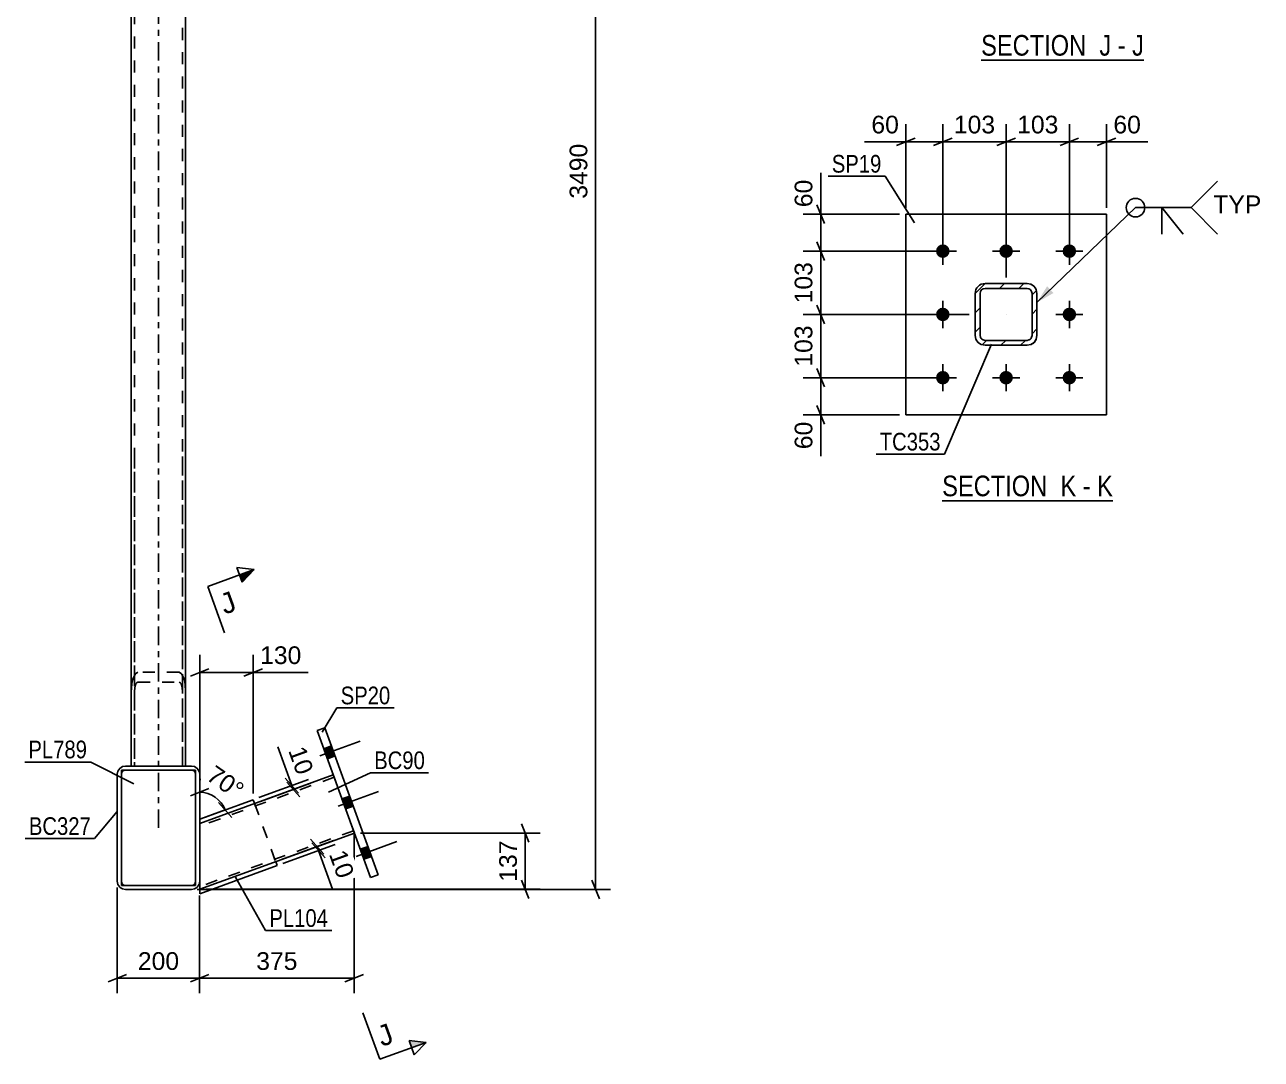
# Model space of a CAD drawing. Header units: millimetres. Extents: x -297 to 544, y -221 to 373.
# Drawn here: x 127.5 to 327.8, y 33.4 to 201 of the extents above; entities that cross this region are included whole.
import ezdxf

# ---------------------------------------------------------------- set-up
doc = ezdxf.new("R2010")
doc.units = ezdxf.units.MM
doc.linetypes.add('DXK_LINE_DOT2', pattern=[3.9198, 1.9599, -1.9599])
doc.linetypes.add('DXK_LINE_DOT3', pattern=[5.9187, 2.979, -0.9799, 0.9799, -0.9799])
doc.styles.add('Arial', font='ARIAL.TTF', dxfattribs={"height": 0.2})
doc.styles.add('Arial Narrow', font='ARIALN.TTF', dxfattribs={"height": 0.2})

# ---------------------------------------------------------------- blocks, each defined once
blk = doc.blocks.new('Unknown-284934218-20 - 4054')
at = {"color": 6, "linetype": 'Continuous'}
blk.add_line((282.41, 195.24), (308.78, 195.24), dxfattribs=at)
at = {"color": 0, "linetype": 'Continuous'}
for points in [[(300.52, 195.99), (300.52, 199.49), (282.41, 199.49), (282.41, 195.99)], [(303.49, 195.99), (303.49, 199.49), (301.57, 199.49), (301.57, 195.99)], [(305.81, 195.99), (305.81, 199.49), (304.54, 199.49), (304.54, 195.99)], [(308.78, 195.99), (308.78, 199.49), (306.86, 199.49), (306.86, 195.99)]]:
    blk.add_wipeout(points, dxfattribs=at)
at = {"color": 7, "linetype": 'Continuous', "style": 'Arial Narrow'}
for s, p in [('SECTION ', (282.41, 195.99)), ('J', (301.57, 195.99)), ('J', (306.86, 195.99)), ('-', (304.54, 195.99))]:
    blk.add_text(s, height=3.34, dxfattribs=at).set_placement(p)
blk = doc.blocks.new('Unknown-284934218-23 - 10106')
at = {"color": 6, "linetype": 'Continuous'}
blk.add_line((276.1, 123.87), (303.75, 123.87), dxfattribs=at)
at = {"color": 0, "linetype": 'Continuous'}
for points in [[(294.21, 124.62), (294.21, 128.12), (276.1, 128.12), (276.1, 124.62)], [(297.82, 124.62), (297.82, 128.12), (295.26, 128.12), (295.26, 124.62)], [(300.14, 124.62), (300.14, 128.12), (298.87, 128.12), (298.87, 124.62)], [(303.75, 124.62), (303.75, 128.12), (301.19, 128.12), (301.19, 124.62)]]:
    blk.add_wipeout(points, dxfattribs=at)
at = {"color": 7, "linetype": 'Continuous', "style": 'Arial Narrow'}
for s, p in [('SECTION ', (276.1, 124.62)), ('K', (295.26, 124.62)), ('K', (301.19, 124.62)), ('-', (298.87, 124.62))]:
    blk.add_text(s, height=3.34, dxfattribs=at).set_placement(p)
blk = doc.blocks.new('Part-284934218-3591 - 3571')
at = {"color": 2, "linetype": 'Continuous'}
for p, q in [((177.47, 79.47), (155.83, 71.59)), ((155.83, 70.74), (155.83, 60.95)), ((180.89, 70.07), (155.83, 60.95))]:
    blk.add_line(p, q, dxfattribs=at)
at = {"color": 7, "linetype": 'DXK_LINE_DOT2'}
for p, q in [((177.6, 79.09), (155.83, 71.17)), ((180.89, 70.07), (177.47, 79.47)), ((155.83, 71.59), (155.83, 70.74)), ((155.83, 71.59), (155.83, 71.53)), ((155.83, 71.53), (155.83, 71.34)), ((180.75, 70.45), (155.83, 61.38))]:
    blk.add_line(p, q, dxfattribs=at)
blk = doc.blocks.new('Part-284934218-3578 - 3571')
at = {"color": 2, "linetype": 'Continuous'}
for p, q in [((143.83, 80.92), (143.32, 80.82)), ((143.83, 80.92), (154.49, 80.92)), ((143.83, 80.92), (143.83, 80.92)), ((154.49, 80.92), (154.49, 80.92)), ((155, 80.82), (154.49, 80.92)), ((142.6, 80.1), (142.49, 79.59)), ((142.49, 79.59), (142.49, 62.25)), ((155.83, 79.59), (155.73, 80.1)), ((155.83, 79.59), (155.83, 62.25)), ((142.49, 62.25), (142.6, 61.74)), ((155.73, 61.74), (155.83, 62.25)), ((143.32, 61.02), (143.83, 60.92)), ((143.83, 60.92), (154.49, 60.92)), ((143.83, 60.92), (143.83, 60.92)), ((154.49, 60.92), (155, 61.02)), ((154.49, 60.92), (154.49, 60.92))]:
    blk.add_line(p, q, dxfattribs=at)
at = {"color": 7, "linetype": 'DXK_LINE_DOT2'}
for p, q in [((143.57, 80.2), (143.83, 80.25)), ((143.83, 80.25), (143.83, 80.25)), ((143.83, 80.25), (154.49, 80.25)), ((154.49, 80.25), (154.49, 80.25)), ((154.49, 80.25), (154.75, 80.2)), ((143.16, 79.59), (143.21, 79.84)), ((143.16, 79.59), (143.16, 79.59)), ((143.16, 62.25), (143.16, 79.59)), ((155.11, 79.84), (155.16, 79.59)), ((155.16, 79.59), (155.16, 79.59)), ((155.16, 62.25), (155.16, 79.59)), ((143.16, 62.25), (143.16, 62.25)), ((143.21, 62), (143.16, 62.25)), ((155.16, 62.25), (155.11, 62)), ((155.16, 62.25), (155.16, 62.25)), ((143.83, 61.59), (143.57, 61.64)), ((143.83, 61.59), (143.83, 61.59)), ((143.83, 61.59), (154.49, 61.59)), ((154.75, 61.64), (154.49, 61.59)), ((154.49, 61.59), (154.49, 61.59))]:
    blk.add_line(p, q, dxfattribs=at)
at = {"color": 7, "linetype": 'DXK_LINE_DOT3'}
blk.add_line((149.16, 70.92), (149.16, 70.92), dxfattribs=at)
at = {"color": 2, "linetype": 'Continuous'}
for centre, start, end in [((143.83, 79.59), 112.5, 157.5), ((154.49, 79.59), 22.5, 67.5), ((143.83, 62.25), 202.5, 247.5), ((154.49, 62.25), 292.5, 337.5)]:
    blk.add_arc(centre, 1.33, start, end, dxfattribs=at)
at = {"color": 7, "linetype": 'DXK_LINE_DOT2'}
for centre, start, end in [((143.83, 79.59), 112.5, 157.5), ((154.49, 79.59), 22.5, 67.5), ((143.83, 62.25), 202.5, 247.5), ((154.49, 62.25), 292.5, 337.5)]:
    blk.add_arc(centre, 0.667, start, end, dxfattribs=at)
blk = doc.blocks.new('Bolt-284934218-3725 - 3571')
at = {"linetype": 'Continuous'}
for points in [[(175.92, 83.73), (176.51, 82.1), (177.76, 82.56), (177.17, 84.19)], [(175.92, 83.73), (176.51, 82.1), (177.76, 82.56), (177.17, 84.19)], [(175.92, 83.73), (176.51, 82.1), (177.76, 82.56), (177.17, 84.19)], [(178.88, 75.59), (179.47, 73.96), (180.73, 74.41), (180.13, 76.04)], [(178.88, 75.59), (179.47, 73.96), (180.73, 74.41), (180.13, 76.04)], [(181.84, 67.44), (182.44, 65.81), (183.69, 66.27), (183.1, 67.9)], [(181.84, 67.44), (182.44, 65.81), (183.69, 66.27), (183.1, 67.9)], [(181.84, 67.44), (182.44, 65.81), (183.69, 66.27), (183.1, 67.9)]]:
    blk.add_hatch(color=1, dxfattribs=at).paths.add_polyline_path(points)
at = {"color": 1, "linetype": 'Continuous'}
for p, q in [((175.27, 82.57), (181.85, 84.97)), ((175.27, 82.57), (181.85, 84.97)), ((175.27, 82.57), (181.85, 84.97)), ((175.92, 83.73), (177.17, 84.19)), ((175.92, 83.73), (177.17, 84.19)), ((175.92, 83.73), (177.17, 84.19)), ((176.51, 82.1), (177.76, 82.56)), ((176.51, 82.1), (177.76, 82.56)), ((176.51, 82.1), (177.76, 82.56)), ((178.24, 74.43), (184.81, 76.82)), ((178.24, 74.43), (184.81, 76.82)), ((178.88, 75.59), (180.13, 76.04)), ((178.88, 75.59), (180.13, 76.04)), ((179.47, 73.96), (180.73, 74.41)), ((179.47, 73.96), (180.73, 74.41)), ((181.2, 66.28), (187.78, 68.68)), ((181.2, 66.28), (187.78, 68.68)), ((181.2, 66.28), (187.78, 68.68)), ((181.84, 67.44), (183.1, 67.9)), ((181.84, 67.44), (183.1, 67.9)), ((181.84, 67.44), (183.1, 67.9)), ((182.44, 65.81), (183.69, 66.27)), ((182.44, 65.81), (183.69, 66.27)), ((182.44, 65.81), (183.69, 66.27))]:
    blk.add_line(p, q, dxfattribs=at)
blk = doc.blocks.new('Part-284934218-3580 - 3571')
at = {"color": 7, "linetype": 'DXK_LINE_DOT3'}
blk.add_line((149.16, 70.92), (149.16, 283.59), dxfattribs=at)
at = {"color": 2, "linetype": 'Continuous'}
for p, q in [((144.76, 80.92), (144.76, 273.59)), ((153.56, 273.59), (153.56, 80.92))]:
    blk.add_line(p, q, dxfattribs=at)
at = {"color": 7, "linetype": 'DXK_LINE_DOT2'}
for p, q in [((144.76, 273.59), (153.56, 273.59)), ((145.29, 273.59), (145.29, 80.92)), ((153.03, 80.92), (153.03, 273.59)), ((153.56, 80.92), (144.76, 80.92))]:
    blk.add_line(p, q, dxfattribs=at)
blk = doc.blocks.new('Part-284934218-3626 - 3571')
at = {"color": 2, "linetype": 'Continuous'}
for p, q in [((176.1, 87.13), (174.84, 86.67)), ((174.84, 86.67), (183.51, 62.87)), ((184.76, 63.32), (176.1, 87.13)), ((183.51, 62.87), (184.76, 63.32))]:
    blk.add_line(p, q, dxfattribs=at)
blk = doc.blocks.new('Part-284934218-3632 - 3571')
at = {"color": 7, "linetype": 'DXK_LINE_DOT2'}
for p, q in [((144.76, 131.08), (144.76, 80.92)), ((145.29, 131.08), (145.29, 80.92)), ((153.03, 131.08), (153.03, 80.92)), ((153.56, 131.08), (153.56, 80.92)), ((144.84, 94.16), (144.76, 92.95)), ((145.83, 96.1), (145.42, 95.86)), ((145.62, 94.41), (145.83, 94.53)), ((152.49, 96.1), (145.83, 96.1)), ((145.83, 94.53), (152.49, 94.53)), ((152.9, 95.86), (152.49, 96.1)), ((152.49, 94.53), (152.7, 94.41)), ((153.56, 92.95), (153.48, 94.16)), ((145.29, 92.95), (145.33, 93.56)), ((152.99, 93.56), (153.03, 92.95)), ((144.76, 80.92), (153.56, 80.92)), ((144.76, 80.92), (145.29, 80.92)), ((153.56, 80.92), (153.03, 80.92)), ((153.56, 80.92), (153.56, 80.92))]:
    blk.add_line(p, q, dxfattribs=at)
at = {"color": 7, "linetype": 'DXK_LINE_DOT3'}
blk.add_line((149.16, 121.25), (149.16, 73.72), dxfattribs=at)
at = {"color": 7, "linetype": 'DXK_LINE_DOT2'}
for centre, radius, start, end in [((148.51, 93.86), 3.68, 147.1246, 175.4089), ((147.17, 93.41), 1.84, 147.1246, 175.4089), ((151.15, 93.41), 1.84, 4.5911, 32.8754), ((149.81, 93.86), 3.68, 4.5911, 32.8754)]:
    blk.add_arc(centre, radius, start, end, dxfattribs=at)
blk = doc.blocks.new('Part-284934218-3662 - 3571')
at = {"color": 2, "linetype": 'Continuous'}
for p, q in [((164.5, 75.46), (155.83, 72.3)), ((164.5, 75.46), (164.73, 74.83)), ((168.38, 64.81), (155.83, 60.24)), ((168.15, 65.44), (168.38, 64.81)), ((155.83, 60.95), (155.83, 60.24))]:
    blk.add_line(p, q, dxfattribs=at)
at = {"color": 7, "linetype": 'DXK_LINE_DOT2'}
for p, q in [((164.73, 74.83), (168.15, 65.44)), ((155.83, 72.3), (155.83, 60.95))]:
    blk.add_line(p, q, dxfattribs=at)
blk = doc.blocks.new('Part-284934218-3705 - 3571')
at = {"color": 2, "linetype": 'Continuous'}
for p, q in [((143.16, 80.25), (143.16, 61.59)), ((155.16, 80.25), (143.16, 80.25)), ((155.16, 80.25), (155.16, 61.59)), ((155.16, 61.59), (143.16, 61.59))]:
    blk.add_line(p, q, dxfattribs=at)
blk = doc.blocks.new('Part-284934218-10121 - 10106')
at = {"linetype": 'Continuous'}
h = blk.add_hatch(dxfattribs=at)
h.set_pattern_fill('', scale=0.7, style=0, pattern_type=0)
h.set_pattern_definition([(45, (283.0502, 159.067), (-1.57154, 1.57154), [])])
h.paths.add_polyline_path([(289.85, 159.07), (283.05, 159.07), (282.44, 158.95), (281.92, 158.6), (281.57, 158.08), (281.45, 157.47), (281.45, 150.67), (281.57, 150.05), (281.92, 149.54), (282.44, 149.19), (283.05, 149.07), (289.85, 149.07), (290.46, 149.19), (290.98, 149.54), (291.33, 150.05), (291.45, 150.67), (291.45, 157.47), (291.33, 158.08), (290.98, 158.6), (290.46, 158.95)])
h.paths.add_polyline_path([(290.59, 157.77), (290.65, 157.47), (290.65, 150.67), (290.59, 150.36), (290.42, 150.1), (290.16, 149.93), (289.85, 149.87), (283.05, 149.87), (282.74, 149.93), (282.48, 150.1), (282.31, 150.36), (282.25, 150.67), (282.25, 157.47), (282.31, 157.77), (282.48, 158.03), (282.74, 158.21), (283.05, 158.27), (289.85, 158.27), (290.16, 158.21), (290.42, 158.03)])
at = {"color": 7, "linetype": 'DXK_LINE_DOT2'}
for p, q in [((282.44, 158.95), (283.05, 159.07)), ((283.05, 158.27), (282.74, 158.21)), ((283.05, 159.07), (289.85, 159.07)), ((283.05, 158.27), (289.85, 158.27)), ((289.85, 159.07), (290.46, 158.95)), ((290.16, 158.21), (289.85, 158.27)), ((281.45, 157.47), (281.57, 158.08)), ((281.45, 150.67), (281.45, 157.47)), ((282.31, 157.77), (282.25, 157.47)), ((282.25, 150.67), (282.25, 157.47)), ((290.65, 157.47), (290.59, 157.77)), ((290.65, 150.67), (290.65, 157.47)), ((291.33, 158.08), (291.45, 157.47)), ((291.45, 150.67), (291.45, 157.47)), ((281.57, 150.05), (281.45, 150.67)), ((282.25, 150.67), (282.31, 150.36)), ((290.59, 150.36), (290.65, 150.67)), ((291.45, 150.67), (291.33, 150.05)), ((283.05, 149.07), (282.44, 149.19)), ((282.74, 149.93), (283.05, 149.87)), ((283.05, 149.87), (289.85, 149.87)), ((283.05, 149.07), (289.85, 149.07)), ((289.85, 149.87), (290.16, 149.93)), ((290.46, 149.19), (289.85, 149.07))]:
    blk.add_line(p, q, dxfattribs=at)
at = {"color": 2, "linetype": 'Continuous'}
for p, q in [((283.05, 159.07), (282.44, 158.95)), ((282.74, 158.21), (283.05, 158.27)), ((283.05, 159.07), (289.85, 159.07)), ((283.05, 158.27), (289.85, 158.27)), ((290.46, 158.95), (289.85, 159.07)), ((289.85, 158.27), (290.16, 158.21)), ((281.57, 158.08), (281.45, 157.47)), ((281.45, 150.67), (281.45, 157.47)), ((282.25, 157.47), (282.31, 157.77)), ((282.25, 150.67), (282.25, 157.47)), ((290.59, 157.77), (290.65, 157.47)), ((290.65, 150.67), (290.65, 157.47)), ((291.45, 157.47), (291.33, 158.08)), ((291.45, 150.67), (291.45, 157.47)), ((281.45, 150.67), (281.57, 150.05)), ((282.31, 150.36), (282.25, 150.67)), ((290.65, 150.67), (290.59, 150.36)), ((291.33, 150.05), (291.45, 150.67)), ((282.44, 149.19), (283.05, 149.07)), ((283.05, 149.87), (282.74, 149.93)), ((283.05, 149.87), (289.85, 149.87)), ((283.05, 149.07), (289.85, 149.07)), ((290.16, 149.93), (289.85, 149.87)), ((289.85, 149.07), (290.46, 149.19))]:
    blk.add_line(p, q, dxfattribs=at)
at = {"color": 7, "linetype": 'DXK_LINE_DOT3'}
blk.add_line((286.45, 154.07), (286.45, 154.07), dxfattribs=at)
at = {"color": 7, "linetype": 'DXK_LINE_DOT2'}
for centre, radius, start, end in [((283.05, 157.47), 1.6, 112.5, 157.5), ((289.85, 157.47), 1.6, 22.5, 67.5), ((283.05, 157.47), 0.8, 112.5, 157.5), ((289.85, 157.47), 0.8, 22.5, 67.5), ((283.05, 150.67), 0.8, 202.5, 247.5), ((289.85, 150.67), 0.8, 292.5, 337.5), ((283.05, 150.67), 1.6, 202.5, 247.5), ((289.85, 150.67), 1.6, 292.5, 337.5)]:
    blk.add_arc(centre, radius, start, end, dxfattribs=at)
at = {"color": 2, "linetype": 'Continuous'}
for centre, radius, start, end in [((283.05, 157.47), 1.6, 112.5, 157.5), ((289.85, 157.47), 1.6, 22.5, 67.5), ((283.05, 157.47), 0.8, 112.5, 157.5), ((289.85, 157.47), 0.8, 22.5, 67.5), ((283.05, 150.67), 0.8, 202.5, 247.5), ((289.85, 150.67), 0.8, 292.5, 337.5), ((283.05, 150.67), 1.6, 202.5, 247.5), ((289.85, 150.67), 1.6, 292.5, 337.5)]:
    blk.add_arc(centre, radius, start, end, dxfattribs=at)
blk = doc.blocks.new('Part-284934218-10123 - 10106')
at = {"color": 2, "linetype": 'Continuous'}
for p, q in [((270.2, 137.82), (270.2, 170.32)), ((270.2, 170.32), (302.7, 170.32)), ((302.7, 170.32), (302.7, 137.82)), ((302.7, 137.82), (270.2, 137.82))]:
    blk.add_line(p, q, dxfattribs=at)
blk = doc.blocks.new('Bolt-284934218-10181 - 10106')
at = {"linetype": 'Continuous'}
for points in [[(276.2, 163.22, -1), (276.2, 165.42, -1)], [(286.45, 163.22, -1), (286.45, 165.42, -1)], [(296.7, 163.22, -1), (296.7, 165.42, -1)], [(276.2, 152.97, -1), (276.2, 155.17, -1)], [(296.7, 152.97, -1), (296.7, 155.17, -1)], [(276.2, 142.72, -1), (276.2, 144.92, -1)], [(286.45, 142.72, -1), (286.45, 144.92, -1)], [(296.7, 142.72, -1), (296.7, 144.92, -1)]]:
    blk.add_hatch(color=1, dxfattribs=at).paths.add_polyline_path(points)
at = {"color": 1, "linetype": 'Continuous'}
for p, q in [((276.2, 166.52), (276.2, 162.12)), ((286.45, 166.52), (286.45, 162.12)), ((296.7, 166.52), (296.7, 162.12)), ((278.4, 164.32), (274, 164.32)), ((288.65, 164.32), (284.25, 164.32)), ((298.9, 164.32), (294.5, 164.32)), ((276.2, 156.27), (276.2, 151.87)), ((296.7, 156.27), (296.7, 151.87)), ((278.4, 154.07), (274, 154.07)), ((298.9, 154.07), (294.5, 154.07)), ((276.2, 146.02), (276.2, 141.62)), ((286.45, 146.02), (286.45, 141.62)), ((296.7, 146.02), (296.7, 141.62)), ((278.4, 143.82), (274, 143.82)), ((288.65, 143.82), (284.25, 143.82)), ((298.9, 143.82), (294.5, 143.82))]:
    blk.add_line(p, q, dxfattribs=at)
blk = doc.blocks.new('StraightDimension-284934218-13989 - 3571')
at = {"color": 7, "linetype": 'Continuous'}
for p, q in [((220.57, 292.09), (219.37, 295.09)), ((155.49, 293.59), (222.37, 293.59)), ((219.97, 60.92), (219.97, 293.59)), ((219.37, 62.42), (220.57, 59.42)), ((155.44, 60.92), (222.37, 60.92))]:
    blk.add_line(p, q, dxfattribs=at)
at = {"color": 0}
blk.add_wipeout([(219.22, 182.3), (215.02, 182.3), (215.02, 172.21), (219.22, 172.21)], dxfattribs=at)
at = {"color": 3, "style": 'Arial'}
blk.add_text('3490', height=2.865, rotation=90.0002, dxfattribs=at).set_placement((218.62, 172.81))
blk = doc.blocks.new('StraightDimension-284934218-3786 - 3571')
at = {"color": 7, "linetype": 'Continuous'}
for p, q in [((180.84, 69.92), (180.84, 44.15)), ((155.82, 59.95), (155.82, 44.15)), ((157.32, 47.15), (154.32, 45.95)), ((155.82, 46.55), (180.84, 46.55)), ((179.34, 45.95), (182.34, 47.15))]:
    blk.add_line(p, q, dxfattribs=at)
at = {"color": 0}
blk.add_wipeout([(172.26, 47.3), (172.26, 51.5), (164.39, 51.5), (164.39, 47.3)], dxfattribs=at)
at = {"color": 3, "style": 'Arial'}
blk.add_text('375', height=2.865, dxfattribs=at).set_placement((164.99, 47.9))
blk = doc.blocks.new('StraightDimension-284934218-3740 - 3571')
at = {"color": 7, "linetype": 'Continuous'}
for p, q in [((165.44, 75.8), (173.45, 78.72)), ((169.7, 78.95), (171.85, 76.54)), ((172.08, 75.91), (169.93, 78.32)), ((165.67, 75.18), (173.68, 78.09)), ((170.77, 77.74), (171, 77.12))]:
    blk.add_line(p, q, dxfattribs=at)
at = {"color": 0}
blk.add_wipeout([(171.3, 78.49), (175.25, 79.93), (173.32, 85.24), (169.37, 83.8)], dxfattribs=at)
at = {"color": 7, "linetype": 'Continuous'}
blk.add_line((170.77, 77.74), (168.48, 84.04), dxfattribs=at)
blk.add_line((170.77, 77.74), (168.48, 84.04), dxfattribs=at)
at = {"color": 3, "style": 'Arial'}
blk.add_text('10', height=2.865, rotation=-69.9983, dxfattribs=at).set_placement((170.14, 83.44))
blk = doc.blocks.new('StraightDimension-284934218-3787 - 3571')
at = {"color": 7, "linetype": 'Continuous'}
for p, q in [((142.49, 61.25), (142.49, 44.15)), ((155.82, 59.95), (155.82, 44.15)), ((143.99, 47.15), (140.99, 45.95)), ((142.49, 46.55), (155.82, 46.55)), ((154.32, 45.95), (157.32, 47.15))]:
    blk.add_line(p, q, dxfattribs=at)
at = {"color": 0}
blk.add_wipeout([(153.09, 47.3), (153.09, 51.5), (145.22, 51.5), (145.22, 47.3)], dxfattribs=at)
at = {"color": 3, "style": 'Arial'}
blk.add_text('200', height=2.865, dxfattribs=at).set_placement((145.82, 47.9))
blk = doc.blocks.new('StraightDimension-284934218-3802 - 3571')
at = {"color": 7, "linetype": 'Continuous'}
for p, q in [((169.09, 65.78), (177.53, 68.85)), ((169.32, 65.15), (177.76, 68.23)), ((173.78, 69.08), (175.93, 66.67)), ((176.16, 66.05), (174.01, 68.46)), ((174.86, 67.88), (175.08, 67.25))]:
    blk.add_line(p, q, dxfattribs=at)
at = {"color": 0}
blk.add_wipeout([(177.9, 61.71), (181.85, 63.14), (179.92, 68.45), (175.97, 67.01)], dxfattribs=at)
at = {"color": 7, "linetype": 'Continuous'}
blk.add_line((175.08, 67.25), (177.37, 60.96), dxfattribs=at)
blk.add_line((175.08, 67.25), (177.37, 60.96), dxfattribs=at)
at = {"color": 3, "style": 'Arial'}
blk.add_text('10', height=2.865, rotation=-69.9983, dxfattribs=at).set_placement((176.74, 66.66))
blk = doc.blocks.new('AngleDimension-284934218-3831 - 3571')
at = {"color": 7, "linetype": 'Continuous'}
for p, q in [((154.33, 76.08), (157.33, 77.28)), ((155.83, 76.68), (155.83, 72.3)), ((161.02, 72.6), (158.86, 75)), ((159.94, 73.8), (155.83, 72.3)), ((156.77, 72.65), (159.94, 73.8))]:
    blk.add_line(p, q, dxfattribs=at)
blk.add_arc((155.83, 72.3), 4.38, 20, 90, dxfattribs=at)
at = {"color": 0}
blk.add_wipeout([(161.82, 74.55), (164.23, 77.99), (158.29, 82.14), (155.89, 78.7)], dxfattribs=at)
at = {"color": 3, "style": 'Arial'}
blk.add_text('70°', height=2.865, rotation=-35.002, dxfattribs=at).set_placement((156.72, 78.85))
blk = doc.blocks.new('StraightDimension-284934218-3837 - 3571')
at = {"color": 7, "linetype": 'Continuous'}
for p, q in [((207.96, 71.57), (209.16, 68.57)), ((181.89, 70.07), (210.96, 70.07)), ((208.56, 60.95), (208.56, 70.07)), ((209.16, 59.45), (207.96, 62.45)), ((156.82, 60.95), (210.96, 60.95))]:
    blk.add_line(p, q, dxfattribs=at)
at = {"color": 0}
blk.add_wipeout([(207.81, 69.45), (203.61, 69.45), (203.61, 61.57), (207.81, 61.57)], dxfattribs=at)
at = {"color": 3, "style": 'Arial'}
blk.add_text('137', height=2.865, rotation=90.0002, dxfattribs=at).set_placement((207.21, 62.17))
blk = doc.blocks.new('StraightDimension-284934218-3856 - 3571')
at = {"color": 7, "linetype": 'Continuous'}
for p, q in [((155.83, 73.3), (155.83, 98.94)), ((164.5, 76.46), (164.5, 98.94)), ((154.33, 95.49), (157.33, 96.69)), ((166, 96.69), (163, 95.49)), ((155.83, 96.09), (164.5, 96.09))]:
    blk.add_line(p, q, dxfattribs=at)
at = {"color": 0}
blk.add_wipeout([(172.9, 96.84), (172.9, 101.04), (165.02, 101.04), (165.02, 96.84)], dxfattribs=at)
at = {"color": 7, "linetype": 'Continuous'}
blk.add_line((164.5, 96.09), (173.42, 96.09), dxfattribs=at)
blk.add_line((164.5, 96.09), (173.42, 96.09), dxfattribs=at)
at = {"color": 3, "style": 'Arial'}
blk.add_text('130', height=2.865, dxfattribs=at).set_placement((165.62, 97.44))
blk = doc.blocks.new('StraightDimension-284934218-18092 - 10106')
at = {"color": 7, "linetype": 'Continuous'}
for p, q in [((269.2, 170.32), (253.57, 170.32)), ((255.82, 171.82), (257.02, 168.82)), ((256.42, 164.32), (256.42, 170.32)), ((275.2, 164.32), (253.57, 164.32)), ((257.02, 162.82), (255.82, 165.82))]:
    blk.add_line(p, q, dxfattribs=at)
at = {"color": 0}
blk.add_wipeout([(255.67, 176.49), (251.47, 176.49), (251.47, 170.84), (255.67, 170.84)], dxfattribs=at)
at = {"color": 7, "linetype": 'Continuous'}
blk.add_line((256.42, 170.32), (256.42, 177.01), dxfattribs=at)
blk.add_line((256.42, 170.32), (256.42, 177.01), dxfattribs=at)
at = {"color": 3, "style": 'Arial'}
blk.add_text('60', height=2.865, rotation=90.0002, dxfattribs=at).set_placement((255.07, 171.44))
blk = doc.blocks.new('StraightDimension-284934218-18094 - 10106')
at = {"color": 7, "linetype": 'Continuous'}
for p, q in [((255.82, 155.57), (257.02, 152.57)), ((280.45, 154.07), (253.57, 154.07)), ((256.42, 143.82), (256.42, 154.07)), ((257.02, 142.32), (255.82, 145.32)), ((275.2, 143.82), (253.57, 143.82))]:
    blk.add_line(p, q, dxfattribs=at)
at = {"color": 0}
blk.add_wipeout([(255.67, 152.88), (251.47, 152.88), (251.47, 145.01), (255.67, 145.01)], dxfattribs=at)
at = {"color": 3, "style": 'Arial'}
blk.add_text('103', height=2.865, rotation=90.0002, dxfattribs=at).set_placement((255.07, 145.61))
blk = doc.blocks.new('StraightDimension-284934218-18093 - 10106')
at = {"color": 7, "linetype": 'Continuous'}
for p, q in [((275.2, 164.32), (253.57, 164.32)), ((255.82, 165.82), (257.02, 162.82)), ((256.42, 154.07), (256.42, 164.32)), ((257.02, 152.57), (255.82, 155.57)), ((280.45, 154.07), (253.57, 154.07))]:
    blk.add_line(p, q, dxfattribs=at)
at = {"color": 0}
blk.add_wipeout([(255.67, 163.13), (251.47, 163.13), (251.47, 155.26), (255.67, 155.26)], dxfattribs=at)
at = {"color": 3, "style": 'Arial'}
blk.add_text('103', height=2.865, rotation=90.0002, dxfattribs=at).set_placement((255.07, 155.86))
blk = doc.blocks.new('StraightDimension-284934218-18095 - 10106')
at = {"color": 7, "linetype": 'Continuous'}
for p, q in [((255.82, 145.32), (257.02, 142.32)), ((275.2, 143.82), (253.57, 143.82)), ((256.42, 137.82), (256.42, 143.82)), ((257.02, 136.32), (255.82, 139.32)), ((269.2, 137.82), (253.57, 137.82))]:
    blk.add_line(p, q, dxfattribs=at)
at = {"color": 0}
blk.add_wipeout([(255.67, 137.29), (251.47, 137.29), (251.47, 131.64), (255.67, 131.64)], dxfattribs=at)
at = {"color": 7, "linetype": 'Continuous'}
blk.add_line((256.42, 137.82), (256.42, 131.12), dxfattribs=at)
blk.add_line((256.42, 137.82), (256.42, 131.12), dxfattribs=at)
at = {"color": 3, "style": 'Arial'}
blk.add_text('60', height=2.865, rotation=90.0002, dxfattribs=at).set_placement((255.07, 132.24))
blk = doc.blocks.new('StraightDimension-284934218-18129 - 10106')
at = {"color": 7, "linetype": 'Continuous'}
for p, q in [((296.7, 165.32), (296.7, 184.89)), ((302.7, 171.32), (302.7, 184.89)), ((295.2, 181.44), (298.2, 182.64)), ((304.2, 182.64), (301.2, 181.44)), ((296.7, 182.04), (302.7, 182.04))]:
    blk.add_line(p, q, dxfattribs=at)
at = {"color": 0}
blk.add_wipeout([(308.87, 182.79), (308.87, 186.99), (303.23, 186.99), (303.23, 182.79)], dxfattribs=at)
at = {"color": 7, "linetype": 'Continuous'}
blk.add_line((302.7, 182.04), (309.4, 182.04), dxfattribs=at)
blk.add_line((302.7, 182.04), (309.4, 182.04), dxfattribs=at)
at = {"color": 3, "style": 'Arial'}
blk.add_text('60', height=2.865, dxfattribs=at).set_placement((303.83, 183.39))
blk = doc.blocks.new('StraightDimension-284934218-18130 - 10106')
at = {"color": 7, "linetype": 'Continuous'}
for p, q in [((286.45, 160.07), (286.45, 184.89)), ((296.7, 165.32), (296.7, 184.89)), ((284.95, 181.44), (287.95, 182.64)), ((298.2, 182.64), (295.2, 181.44)), ((286.45, 182.04), (296.7, 182.04))]:
    blk.add_line(p, q, dxfattribs=at)
at = {"color": 0}
blk.add_wipeout([(295.51, 182.79), (295.51, 186.99), (287.64, 186.99), (287.64, 182.79)], dxfattribs=at)
at = {"color": 3, "style": 'Arial'}
blk.add_text('103', height=2.865, dxfattribs=at).set_placement((288.24, 183.39))
blk = doc.blocks.new('StraightDimension-284934218-18131 - 10106')
at = {"color": 7, "linetype": 'Continuous'}
for p, q in [((276.2, 165.32), (276.2, 184.89)), ((286.45, 160.07), (286.45, 184.89)), ((274.7, 181.44), (277.7, 182.64)), ((287.95, 182.64), (284.95, 181.44)), ((276.2, 182.04), (286.45, 182.04))]:
    blk.add_line(p, q, dxfattribs=at)
at = {"color": 0}
blk.add_wipeout([(285.26, 182.79), (285.26, 186.99), (277.39, 186.99), (277.39, 182.79)], dxfattribs=at)
at = {"color": 3, "style": 'Arial'}
blk.add_text('103', height=2.865, dxfattribs=at).set_placement((277.99, 183.39))
blk = doc.blocks.new('StraightDimension-284934218-18132 - 10106')
at = {"color": 7, "linetype": 'Continuous'}
for p, q in [((270.2, 171.32), (270.2, 184.89)), ((276.2, 165.32), (276.2, 184.89)), ((268.7, 181.44), (271.7, 182.64)), ((277.7, 182.64), (274.7, 181.44)), ((270.2, 182.04), (276.2, 182.04))]:
    blk.add_line(p, q, dxfattribs=at)
at = {"color": 0}
blk.add_wipeout([(269.68, 182.79), (269.68, 186.99), (264.03, 186.99), (264.03, 182.79)], dxfattribs=at)
at = {"color": 7, "linetype": 'Continuous'}
blk.add_line((270.2, 182.04), (263.5, 182.04), dxfattribs=at)
blk.add_line((270.2, 182.04), (263.5, 182.04), dxfattribs=at)
at = {"color": 3, "style": 'Arial'}
blk.add_text('60', height=2.865, dxfattribs=at).set_placement((264.63, 183.39))
blk = doc.blocks.new('Mark-284934218-13972 - 3571')
at = {"color": 0}
blk.add_wipeout([(138.22, 69.76), (138.22, 72.76), (128.17, 72.76), (128.17, 69.76)], dxfattribs=at)
blk.add_wipeout([(138.22, 69.76), (138.22, 72.76), (128.17, 72.76), (128.17, 69.76)], dxfattribs=at)
at = {"color": 30, "linetype": 'Continuous'}
for p in [(142.49, 73.56), (127.57, 69.16)]:
    blk.add_line(p, (138.82, 69.16), dxfattribs=at)
at = {"color": 3, "style": 'Arial Narrow'}
blk.add_text('BC327', height=2.863, dxfattribs=at).set_placement((128.17, 69.76))
blk = doc.blocks.new('Mark-284934218-10584 - 3571')
at = {"color": 0}
blk.add_wipeout([(192.32, 80.42), (192.32, 83.42), (184.1, 83.42), (184.1, 80.42)], dxfattribs=at)
blk.add_wipeout([(192.32, 80.42), (192.32, 83.42), (184.1, 83.42), (184.1, 80.42)], dxfattribs=at)
at = {"color": 30, "linetype": 'Continuous'}
for p, q in [((176.69, 76.7), (183.5, 79.82)), ((183.5, 79.82), (192.92, 79.82))]:
    blk.add_line(p, q, dxfattribs=at)
at = {"color": 3, "style": 'Arial Narrow'}
blk.add_text('BC90', height=2.863, dxfattribs=at).set_placement((184.1, 80.42))
blk = doc.blocks.new('Mark-284934218-3622 - 3571')
at = {"color": 0}
blk.add_wipeout([(186.71, 90.92), (186.71, 93.92), (178.67, 93.92), (178.67, 90.92)], dxfattribs=at)
blk.add_wipeout([(186.71, 90.92), (186.71, 93.92), (178.67, 93.92), (178.67, 90.92)], dxfattribs=at)
at = {"color": 30, "linetype": 'Continuous'}
for p, q in [((175.66, 86.4), (178.07, 90.32)), ((178.07, 90.32), (187.31, 90.32))]:
    blk.add_line(p, q, dxfattribs=at)
at = {"color": 3, "style": 'Arial Narrow'}
blk.add_text('SP20', height=2.863, dxfattribs=at).set_placement((178.67, 90.92))
blk = doc.blocks.new('Mark-284934218-3658 - 3571')
at = {"color": 0}
blk.add_wipeout([(176.62, 54.86), (176.62, 57.86), (167.12, 57.86), (167.12, 54.86)], dxfattribs=at)
blk.add_wipeout([(176.62, 54.86), (176.62, 57.86), (167.12, 57.86), (167.12, 54.86)], dxfattribs=at)
at = {"color": 30, "linetype": 'Continuous'}
for p, q in [((161.62, 62.94), (166.52, 54.26)), ((166.52, 54.26), (177.22, 54.26))]:
    blk.add_line(p, q, dxfattribs=at)
at = {"color": 3, "style": 'Arial Narrow'}
blk.add_text('PL104', height=2.863, dxfattribs=at).set_placement((167.12, 54.86))
blk = doc.blocks.new('Mark-284934218-3701 - 3571')
at = {"color": 0}
blk.add_wipeout([(137.6, 82.17), (137.6, 85.17), (128.09, 85.17), (128.09, 82.17)], dxfattribs=at)
blk.add_wipeout([(137.6, 82.17), (137.6, 85.17), (128.09, 85.17), (128.09, 82.17)], dxfattribs=at)
at = {"color": 30, "linetype": 'Continuous'}
for p in [(127.49, 81.57), (145.15, 78.03)]:
    blk.add_line(p, (138.2, 81.57), dxfattribs=at)
at = {"color": 3, "style": 'Arial Narrow'}
blk.add_text('PL789', height=2.863, dxfattribs=at).set_placement((128.09, 82.17))
blk = doc.blocks.new('SectionMark-284934218-3948 - 3571')
at = {"linetype": 'Continuous'}
for points in [[(162.73, 110.71), (162.3, 111.88), (164.65, 112.74)], [(190.17, 35.3), (189.74, 36.48), (192.52, 36.16)]]:
    blk.add_hatch(color=6, dxfattribs=at).paths.add_polyline_path(points)
at = {"color": 6, "linetype": 'Continuous'}
for p, q in [((162.73, 110.71), (161.87, 113.06)), ((161.87, 113.06), (164.65, 112.74)), ((164.65, 112.74), (162.73, 110.71)), ((192.52, 36.16), (189.74, 36.48)), ((189.74, 36.48), (190.6, 34.13)), ((192.52, 36.16), (190.6, 34.13))]:
    blk.add_line(p, q, dxfattribs=at)
at = {"color": 0, "linetype": 'Continuous'}
for points in [[(162.06, 106.21), (160.86, 109.5), (158.67, 108.7), (159.87, 105.41)], [(187.54, 36.21), (186.34, 39.5), (184.15, 38.7), (185.34, 35.41)]]:
    blk.add_wipeout(points, dxfattribs=at)
at = {"color": 6, "linetype": 'Continuous'}
for p, q in [((157.13, 110), (164.65, 112.74)), ((157.13, 110), (159.87, 102.48)), ((185, 33.42), (182.27, 40.94)), ((185, 33.42), (192.52, 36.16))]:
    blk.add_line(p, q, dxfattribs=at)
at = {"color": 3, "linetype": 'Continuous', "style": 'Arial'}
for p in [(159.87, 105.41), (185.34, 35.41)]:
    blk.add_text('J', height=3.34, rotation=20.002, dxfattribs=at).set_placement(p)
blk = doc.blocks.new('Mark-284934218-11025 - 10106')
at = {"color": 0}
blk.add_wipeout([(266.26, 177.04), (266.26, 180.04), (258.22, 180.04), (258.22, 177.04)], dxfattribs=at)
blk.add_wipeout([(266.26, 177.04), (266.26, 180.04), (258.22, 180.04), (258.22, 177.04)], dxfattribs=at)
at = {"color": 30, "linetype": 'Continuous'}
for p in [(257.62, 176.44), (271.61, 168.91)]:
    blk.add_line(p, (266.86, 176.44), dxfattribs=at)
at = {"color": 3, "style": 'Arial Narrow'}
blk.add_text('SP19', height=2.863, dxfattribs=at).set_placement((258.22, 177.04))
blk = doc.blocks.new('Mark-284934218-11022 - 10106')
at = {"color": 0}
blk.add_wipeout([(275.85, 132.03), (275.85, 135.03), (265.98, 135.03), (265.98, 132.03)], dxfattribs=at)
blk.add_wipeout([(275.85, 132.03), (275.85, 135.03), (265.98, 135.03), (265.98, 132.03)], dxfattribs=at)
at = {"color": 30, "linetype": 'Continuous'}
for p in [(284.07, 149.25), (265.38, 131.43)]:
    blk.add_line(p, (276.45, 131.43), dxfattribs=at)
at = {"color": 3, "style": 'Arial Narrow'}
blk.add_text('TC353', height=2.863, dxfattribs=at).set_placement((265.98, 132.03))
blk = doc.blocks.new('WeldMark-284934218-18034 - 10106')
at = {"linetype": 'Continuous'}
blk.add_hatch(color=30, dxfattribs=at).paths.add_polyline_path([(294.13, 157.54), (291.45, 156), (293.09, 158.62)])
at = {"color": 30, "linetype": 'Continuous'}
for p, q in [((291.45, 156), (307.41, 171.37)), ((307.41, 171.37), (316.41, 171.37))]:
    blk.add_line(p, q, dxfattribs=at)
at = {"color": 3, "linetype": 'Continuous'}
for q in [(315.12, 167.08), (311.69, 167.08)]:
    blk.add_line((311.69, 171.37), q, dxfattribs=at)
for start, end in [(90, 270), (270, 90)]:
    blk.add_arc((307.41, 171.37), 1.5, start, end, dxfattribs=at)
at = {"color": 0, "linetype": 'Continuous'}
blk.add_wipeout([(327.78, 170.47), (327.78, 173.47), (320.01, 173.47), (320.01, 170.47)], dxfattribs=at)
blk.add_wipeout([(327.78, 170.47), (327.78, 173.47), (320.01, 173.47), (320.01, 170.47)], dxfattribs=at)
at = {"color": 3, "linetype": 'Continuous'}
for q in [(320.69, 175.65), (320.69, 167.08)]:
    blk.add_line((316.41, 171.37), q, dxfattribs=at)
at = {"color": 3, "linetype": 'Continuous', "style": 'Arial'}
blk.add_text('TYP', height=2.865, dxfattribs=at).set_placement((320.01, 170.47))

msp = doc.modelspace()

# ---------------------------------------------------------------- block references
for name in ['Part-284934218-3580 - 3571', 'Unknown-284934218-20 - 4054', 'Part-284934218-10123 - 10106', 'Bolt-284934218-10181 - 10106', 'Part-284934218-10121 - 10106', 'Part-284934218-3632 - 3571', 'Unknown-284934218-23 - 10106', 'Part-284934218-3626 - 3571', 'Bolt-284934218-3725 - 3571', 'Part-284934218-3578 - 3571', 'Part-284934218-3705 - 3571', 'Part-284934218-3591 - 3571', 'Part-284934218-3662 - 3571']:
    msp.add_blockref(name, (0, 0))

# ---------------------------------------------------------------- next in the draw order: block references
for name in ['StraightDimension-284934218-13989 - 3571', 'StraightDimension-284934218-18129 - 10106', 'StraightDimension-284934218-18092 - 10106', 'StraightDimension-284934218-18094 - 10106', 'Mark-284934218-3701 - 3571', 'Mark-284934218-13972 - 3571']:
    msp.add_blockref(name, (0, 0))

# ---------------------------------------------------------------- next in the draw order: block references
for name in ['StraightDimension-284934218-18130 - 10106', 'StraightDimension-284934218-18093 - 10106', 'StraightDimension-284934218-18095 - 10106', 'Mark-284934218-3622 - 3571', 'StraightDimension-284934218-3740 - 3571', 'AngleDimension-284934218-3831 - 3571', 'Mark-284934218-10584 - 3571', 'StraightDimension-284934218-3786 - 3571']:
    msp.add_blockref(name, (0, 0))

# ---------------------------------------------------------------- next in the draw order: block references
for name in ['StraightDimension-284934218-18131 - 10106', 'WeldMark-284934218-18034 - 10106', 'Mark-284934218-11022 - 10106', 'StraightDimension-284934218-3856 - 3571', 'StraightDimension-284934218-3802 - 3571', 'StraightDimension-284934218-3787 - 3571']:
    msp.add_blockref(name, (0, 0))

# ---------------------------------------------------------------- next in the draw order: block references
for name in ['StraightDimension-284934218-18132 - 10106', 'StraightDimension-284934218-3837 - 3571']:
    msp.add_blockref(name, (0, 0))

# ---------------------------------------------------------------- next in the draw order: block references
for name in ['Mark-284934218-11025 - 10106', 'Mark-284934218-3658 - 3571']:
    msp.add_blockref(name, (0, 0))

# ---------------------------------------------------------------- next in the draw order: block references
msp.add_blockref('SectionMark-284934218-3948 - 3571', (0, 0))

doc.saveas('drawing.dxf')
